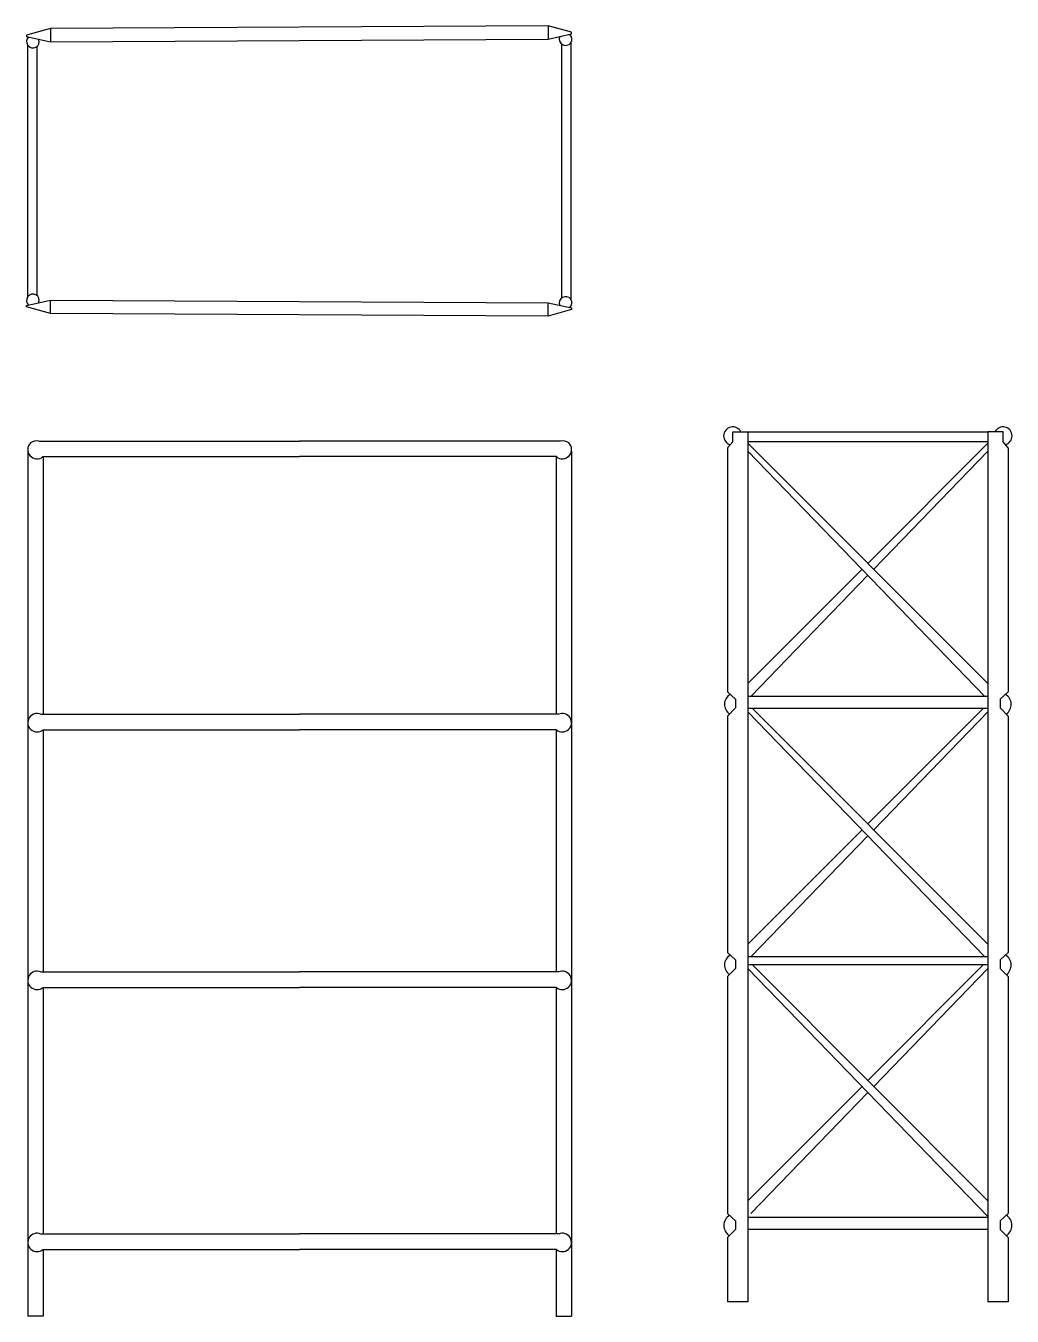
# Model space of a CAD drawing. Header units: centimetres. Extents: x 0 to 1.71, y 0 to 2.24.
import ezdxf

# ---------------------------------------------------------------- set-up
doc = ezdxf.new("R2010")
doc.units = ezdxf.units.CM
doc.header["$LTSCALE"] = 5
doc.header["$MEASUREMENT"] = 0
doc.layers.get('0').update_dxf_attribs({"color": 30})

# ---------------------------------------------------------------- blocks, each defined once
blk = doc.blocks.new('A$C77024D84')
at = {"color": 7}
for p, q in [((20.33, 80.94), (20.34, 79.06)), ((90.67, 81.32), (90.67, 79.43)), ((17.11, 78.56), (17.11, 43.03)), ((92.57, 78.74), (92.57, 42.85)), ((93.89, 78.97), (93.89, 42.62)), ((18.43, 78.4), (18.43, 43.2)), ((20.33, 40.66), (20.34, 42.54)), ((90.67, 40.28), (90.67, 42.16))]:
    blk.add_line(p, q, dxfattribs=at)
for points in [[(16.95, 80), (16.95, 79.81), (20.33, 79.06), (90.67, 79.43), (93.95, 80.16), (93.95, 80.4), (90.67, 81.32), (20.33, 80.94), (16.95, 80)], [(16.95, 41.6), (16.95, 41.79), (20.33, 42.54), (90.67, 42.16), (93.95, 41.44), (93.95, 41.2), (90.67, 40.28), (20.33, 40.66), (16.95, 41.6)]]:
    blk.add_lwpolyline(points, dxfattribs=at)
for centre, start, end in [((17.85, 79.07), 131.5043, 23.4381), ((93.13, 79.44), 156.5619, 48.4957), ((17.85, 42.52), 336.5619, 228.4957), ((93.13, 42.15), 311.5043, 203.4381)]:
    blk.add_arc(centre, 0.893, start, end, dxfattribs=at)
blk = doc.blocks.new('A$C1C936B12')
at = {"color": 7}
for p, q in [((-22.21, 145.14), (14.72, 145.14)), ((51.65, 145.14), (14.72, 145.14)), ((-23.78, 143.76), (-23.78, 21.19)), ((-21.64, 142.94), (14.72, 142.94)), ((-21.58, 142.94), (-21.58, 106.45)), ((51.08, 142.94), (14.72, 142.94)), ((51.02, 142.94), (51.02, 106.45)), ((53.22, 143.76), (53.22, 21.19)), ((-21.95, 106.45), (14.72, 106.45)), ((51.39, 106.45), (14.72, 106.45)), ((-21.64, 104.24), (14.72, 104.24)), ((-21.58, 104.24), (-21.58, 69.95)), ((51.08, 104.24), (14.72, 104.24)), ((51.02, 104.24), (51.02, 69.95)), ((-21.95, 69.95), (14.72, 69.95)), ((51.39, 69.95), (14.72, 69.95)), ((-21.64, 67.75), (14.72, 67.75)), ((-21.58, 67.75), (-21.58, 32.84)), ((51.08, 67.75), (14.72, 67.75)), ((51.02, 67.75), (51.02, 32.84)), ((-21.95, 32.84), (14.72, 32.84)), ((51.39, 32.84), (14.72, 32.84)), ((-21.64, 30.63), (14.72, 30.63)), ((-21.58, 30.63), (-21.58, 21.19)), ((51.08, 30.63), (14.72, 30.63)), ((51.02, 30.63), (51.02, 21.19)), ((-21.58, 21.19), (-23.78, 21.19)), ((51.02, 21.19), (53.22, 21.19))]:
    blk.add_line(p, q, dxfattribs=at)
for centre, radius, start, end in [((-22.48, 143.94), 1.31, 133.5381, 309.883), ((-22.49, 143.59), 1.58, 79.6843, 124.328), ((51.92, 143.94), 1.31, 230.117, 46.4619), ((51.93, 143.59), 1.58, 55.672, 100.3157), ((-22.47, 105.25), 1.3, 66.7709, 309.3571), ((51.91, 105.25), 1.3, 230.6429, 113.2291), ((-22.47, 68.75), 1.3, 66.7709, 309.3571), ((51.91, 68.75), 1.3, 230.6429, 113.2291), ((-22.47, 31.64), 1.3, 66.7709, 309.3571), ((51.91, 31.64), 1.3, 230.6429, 113.2291)]:
    blk.add_arc(centre, radius, start, end, dxfattribs=at)
blk = doc.blocks.new('A$C723E53B4')
at = {"color": 7}
for p, q in [((6.73, 216.54), (8.89, 216.54)), ((6.73, 215.1), (6.73, 216.54)), ((7.89, 216.54), (8.89, 216.54)), ((8.89, 216.54), (43.08, 216.54)), ((8.89, 216.54), (8.89, 92.59)), ((43.08, 215.14), (8.89, 215.14)), ((45.24, 216.54), (43.08, 216.54)), ((44.08, 216.54), (43.08, 216.54)), ((43.08, 216.54), (43.08, 92.59)), ((45.24, 215.1), (45.24, 216.54)), ((6.01, 214.26), (6.73, 215.1)), ((6.01, 214.26), (6.01, 179.49)), ((8.89, 214.91), (43.08, 180.67)), ((8.89, 213.77), (42.67, 178.85)), ((43.08, 214.91), (25.99, 197.79)), ((43.08, 213.77), (26.82, 196.96)), ((45.96, 214.26), (45.24, 215.1)), ((45.96, 214.26), (45.96, 179.49)), ((25.15, 196.96), (8.89, 180.67)), ((25.99, 196.1), (9.3, 178.85)), ((6.01, 179.49), (7.15, 178.46)), ((7.15, 178.46), (7.15, 177.21)), ((43.08, 178.85), (8.89, 178.85)), ((45.96, 179.49), (44.82, 178.46)), ((44.82, 178.46), (44.82, 177.21)), ((7.15, 177.21), (6.01, 176.05)), ((43.08, 177.14), (8.89, 177.14)), ((8.89, 176.65), (42.67, 141.72)), ((9.54, 177.14), (43.08, 143.55)), ((42.43, 177.14), (25.99, 160.67)), ((43.08, 176.65), (26.82, 159.83)), ((44.82, 177.21), (45.96, 176.05)), ((6.01, 176.05), (6.01, 142.35)), ((45.96, 176.05), (45.96, 142.35)), ((25.15, 159.83), (8.89, 143.55)), ((25.99, 158.97), (9.3, 141.72)), ((6.01, 142.35), (7.15, 141.33)), ((43.08, 141.72), (8.89, 141.72)), ((45.96, 142.35), (44.82, 141.33)), ((7.15, 140.07), (6.01, 138.92)), ((7.15, 141.33), (7.15, 140.07)), ((43.08, 140.58), (8.89, 140.58)), ((8.89, 140.09), (43.08, 104.74)), ((9.54, 140.58), (43.08, 106.99)), ((42.43, 140.58), (25.99, 124.11)), ((43.08, 140.09), (26.82, 123.28)), ((44.82, 141.33), (44.82, 140.07)), ((44.82, 140.07), (45.96, 138.92)), ((6.01, 138.92), (6.01, 105.17)), ((45.96, 138.92), (45.96, 105.17)), ((25.15, 123.28), (8.89, 106.99)), ((25.99, 122.42), (9.3, 105.17)), ((6.01, 105.17), (7.15, 104.14)), ((45.96, 105.17), (44.82, 104.14)), ((7.15, 104.14), (7.15, 102.89)), ((43.08, 104.6), (8.89, 104.6)), ((44.82, 104.14), (44.82, 102.89)), ((7.15, 102.89), (6.01, 101.73)), ((6.01, 101.73), (6.01, 92.59)), ((43.08, 102.89), (8.89, 102.89)), ((44.82, 102.89), (45.96, 101.73)), ((45.96, 101.73), (45.96, 92.59)), ((8.89, 92.59), (6.01, 92.59)), ((45.96, 92.59), (43.08, 92.59))]:
    blk.add_line(p, q, dxfattribs=at)
for centre, radius, start, end in [((6.73, 215.97), 1.29, 26.1409, 255.3594), ((45.24, 215.97), 1.29, 284.6406, 153.8591), ((7.22, 177.7), 1.66, 119.9195, 235.5294), ((44.75, 177.7), 1.66, 304.4706, 60.0805), ((7.22, 140.56), 1.66, 119.9195, 235.5294), ((44.75, 140.56), 1.66, 304.4706, 60.0805), ((7.15, 103.46), 1.69, 120.5384, 239.0997), ((44.82, 103.46), 1.69, 300.9003, 59.4616)]:
    blk.add_arc(centre, radius, start, end, dxfattribs=at)

msp = doc.modelspace()

# ---------------------------------------------------------------- block references
at = {"color": 7}
for name, p, xscale, yscale, zscale in [('A$C77024D84', (-0.2103, 1.2405), 0.01227444891790456, 0.01227444891790456, 0.01227444891790456), ('A$C723E53B4', (1.1408, -1.1022), 0.01217507251451401, 0.01217507251451401, 0.01217507251451401), ('A$C1C936B12', (0.2913, -0.2596), 0.01224885755653884, 0.01224885755653884, 0.01224885755653884)]:
    msp.add_blockref(name, p, dxfattribs=dict(at, xscale=xscale, yscale=yscale, zscale=zscale))

doc.saveas('drawing.dxf')
